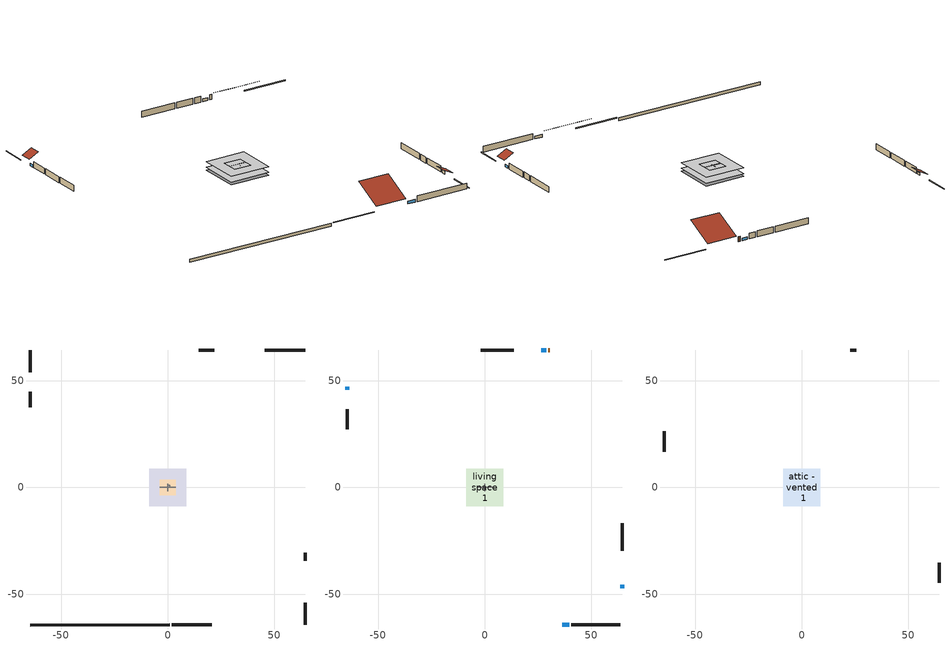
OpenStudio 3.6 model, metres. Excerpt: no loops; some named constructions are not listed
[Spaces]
garage 1
 floor foundation (Slab1 construction): -3.66,-3.66 -3.66,3.66 3.66,3.66 3.66,-3.66 z0
 wall outside (Wall1 construction): -64.44,44.91 -64.44,37.59 z0.3:2.74
 wall outside (Wall2 construction): 21.77,64.44 14.46,64.44 z0.3:2.74
 wall outside (Wall12 construction): 64.44,-34.23 64.44,-30.57 z0.3:2.74
 wall to living space 1 (Wall5 construction Reversed): -3.66,0 3.66,0 z0.3:2.74
 wall to living space 1 (Wall6 construction Reversed): 0,-1.83 0,1.83 z0.3:2.74
crawlspace - vented 1
 floor foundation (Slab2 construction): -8.77,-8.77 -8.77,8.77 8.77,8.77 8.77,-8.77 z-0.91
 wall outside (RimJoist1 construction): 1.83,-64.44 20.73,-64.44 z0.3:0.61
 wall outside (RimJoist2 construction): -64.44,64.44 -64.44,53.93 z0.3:0.61
 wall outside (RimJoist3 construction): 64.44,64.44 45.55,64.44 z0.3:0.61
 wall outside (RimJoist4 construction): 64.44,-64.44 64.44,-53.93 z0.3:0.61
 wall foundation (FoundationWall1 construction): -64.44,-64.44 0.91,-64.44 z-0.91:0.3
central ac airloop ret air space
 floor adiabatic (AdiabaticConst): 0,0 0,1 1,1 1,0 z0
 wall adiabatic (AdiabaticConst): 0,1 0,0 1,0 1,1 0,1 z0:1
 ceiling adiabatic (AdiabaticConst): 1,0 1,1 0,1 0,0 z1
living space 1
 floor to crawlspace - vented 1 (Floor2 construction): -8.77,-8.77 -8.77,8.77 8.77,8.77 8.77,-8.77 z0.3
 wall outside (Wall3 construction): 40.46,-64.44 63.51,-64.44 z0.3:2.74
 wall outside (Wall4 construction): -64.44,36.66 -64.44,27.29 z0.3:2.74
 wall outside (Wall7 construction): 13.53,64.44 -1.89,64.44 z0.3:2.74
 wall outside (Wall8 construction): 64.44,-29.64 64.44,-16.83 z0.3:2.74
 wall outside (AdiabaticWallConstruction): 36.26,-64.44 39.53,-64.44 z0.3:1.4; -64.44,47.33 -64.44,45.84 z0.3:1.28; 28.73,64.44 26.37,64.44 z0.3:1.37; 64.44,-47.33 64.44,-45.61 z0.3:1.46
 wall outside (AdiabaticWallConstruction 1): 30.58,64.44 29.66,64.44 z0.3:2.34
 window (WindowConstruction): 36.26,-64.44 39.53,-64.44 z0.3:1.4
 window (WindowConstruction 1): -64.44,47.33 -64.44,45.84 z0.3:1.28
 window (WindowConstruction 2): 28.73,64.44 26.37,64.44 z0.3:1.37
 window (WindowConstruction 3): 64.44,-47.33 64.44,-45.61 z0.3:1.46
 door (Door): 30.58,64.44 29.66,64.44 z0.3:2.34
attic - vented 1
 floor to garage 1 (Floor1 construction): -3.66,-3.66 -3.66,3.66 3.66,3.66 3.66,-3.66 z2.74
 floor to living space 1 (Floor3 construction Reversed): -8.77,-8.77 -8.77,8.77 8.77,8.77 8.77,-8.77 z2.74
 wall outside (Wall9 construction): -64.44,26.36 -64.44,16.84 z0.3:2.74
 wall outside (Wall10 construction): 64.44,-44.68 64.44,-35.16 z0.3:2.74
 wall outside (Wall11 construction): 25.45,64.44 22.7,64.44 z0.3:2.74
 roof outside (Roof1 construction): 35.33,-64.44,2.74 35.33,-52.22,8.86 21.66,-52.22,8.86 21.66,-64.44,2.74
 roof outside (Roof2 construction): -64.44,48.26,2.74 -60.21,48.26,4.86 -60.21,53,4.86 -64.44,53,2.74
 roof outside (Roof3 construction): 64.44,-48.26,2.74 60.21,-48.26,4.86 60.21,-53,4.86 64.44,-53,2.74
 roof outside (Roof4 construction): 31.51,64.44,2.74 31.51,52.72,8.61 44.62,52.72,8.61 44.62,64.44,2.74
[Material] Roughness=Rough
Name | Thickness {m} | Conductivity {W/m-K} | Density {kg/m3} | Specific Heat {J/kg-K} | Thermal Absorptance | Solar Absorptance | Visible Absorptance
gypsum board | 0.0127 | 0.160291 | 801 | 837.4 | 0.9 | 0.6 | 0.6
osb sheathing 0.5 in. 2; osb sheathing 0.5 in. 3 | 0.0127 | 0.115458 | 512.64 | 1214.23
wall stud and cavity 2 | 0.1397 | 0.0856282 | 139.0536 | 1170.24 | 0.9 | 0.7 | 0.7
floor stud and cavity | 0.1397 | 0.236196 | 92.3553 | 1139.71 | 0.9 | 0.7 | 0.7
floor rigid ins | 0.051816 | 0.029427 | 32.04 | 1214.23 | 0.9 | 0.7 | 0.7
osb sheathing 0.75 in. | 0.01905 | 0.115458 | 512.64 | 1214.23 | 0.9 | 0.7 | 0.7
floor covering | 0.0127 | 0.0433444 | 54.468 | 1339.84 | 0.9 | 0.6 | 0.6
ceiling loosefill ins | 0.169333 | 0.0480833 | 16.02 | 1046.75 | 0.9 | 0.7 | 0.7
ceiling stud and cavity 1 | 0.1397 | 0.0824711 | 65.682 | 1177.47 | 0.9 | 0.7 | 0.7
[Construction]
Wall5 construction: osb sheathing 0.5 in. 2, wall stud and cavity 2, gypsum board
Wall6 construction: osb sheathing 0.5 in. 3, wall stud and cavity 2, gypsum board
Floor2 construction Reversed: floor covering, osb sheathing 0.75 in., floor rigid ins, floor stud and cavity
Floor3 construction: ceiling loosefill ins, ceiling stud and cavity 1, gypsum board
[Schedule:Ruleset]
Name | Default Day Schedule
trans schedule winter=0.85 summer=0.7 | trans schedule winter=0.85 summer=0.7 default day
cooling season schedule | cooling season schedule default day
natural vent schedule | natural vent schedule default day
[Schedule:Day]
trans schedule winter=0.85 summer=0.7 default day; cooling season schedule default day; cooling season schedule allday1; cooling season schedule allday11; natural vent schedule default day: 24, 0, 0
trans schedule winter=0.85 summer=0.7 allday1; trans schedule winter=0.85 summer=0.7 allday305: 24, 0, 0.85
trans schedule winter=0.85 summer=0.7 allday91: 24, 0, 0.7
cooling season schedule allday4; natural vent schedule avail day: 24, 0, 1
[Schedule:Rule] Apply Monday=Yes; Apply Wednesday=Yes; Apply Friday=Yes; Date Specification Type=DateRange; Start Day=1; End Day=31
Name | Schedule Ruleset | Rule Order | Day Schedule | Apply Sunday | Apply Tuesday | Apply Thursday | Apply Saturday | Start Month | End Month
trans schedule winter=0.85 summer=0.7 allday ruleset1 | trans schedule winter=0.85 summer=0.7 | 2 | trans schedule winter=0.85 summer=0.7 allday1 | Yes | Yes | Yes | Yes | 1 | 3
trans schedule winter=0.85 summer=0.7 allday ruleset91 | trans schedule winter=0.85 summer=0.7 | 1 | trans schedule winter=0.85 summer=0.7 allday91 | Yes | Yes | Yes | Yes | 4 | 10
trans schedule winter=0.85 summer=0.7 allday ruleset305 | trans schedule winter=0.85 summer=0.7 | 0 | trans schedule winter=0.85 summer=0.7 allday305 | Yes | Yes | Yes | Yes | 11 | 12
cooling season schedule allday ruleset1 | cooling season schedule | 2 | cooling season schedule allday1 | Yes | Yes | Yes | Yes | 1 | 3
cooling season schedule allday ruleset4 | cooling season schedule | 1 | cooling season schedule allday4 | Yes | Yes | Yes | Yes | 4 | 10
cooling season schedule allday ruleset11 | cooling season schedule | 0 | cooling season schedule allday11 | Yes | Yes | Yes | Yes | 11 | 12
natural vent schedule rule | natural vent schedule | 0 | natural vent schedule avail day |  |  |  |  | 1 | 12
[Schedule:File]
hot_water_clothes_washer: External File=External File 1; Column Number=12; Rows to Skip at Top=1; Number of Hours of Data=8760; Minutes per Item=60
